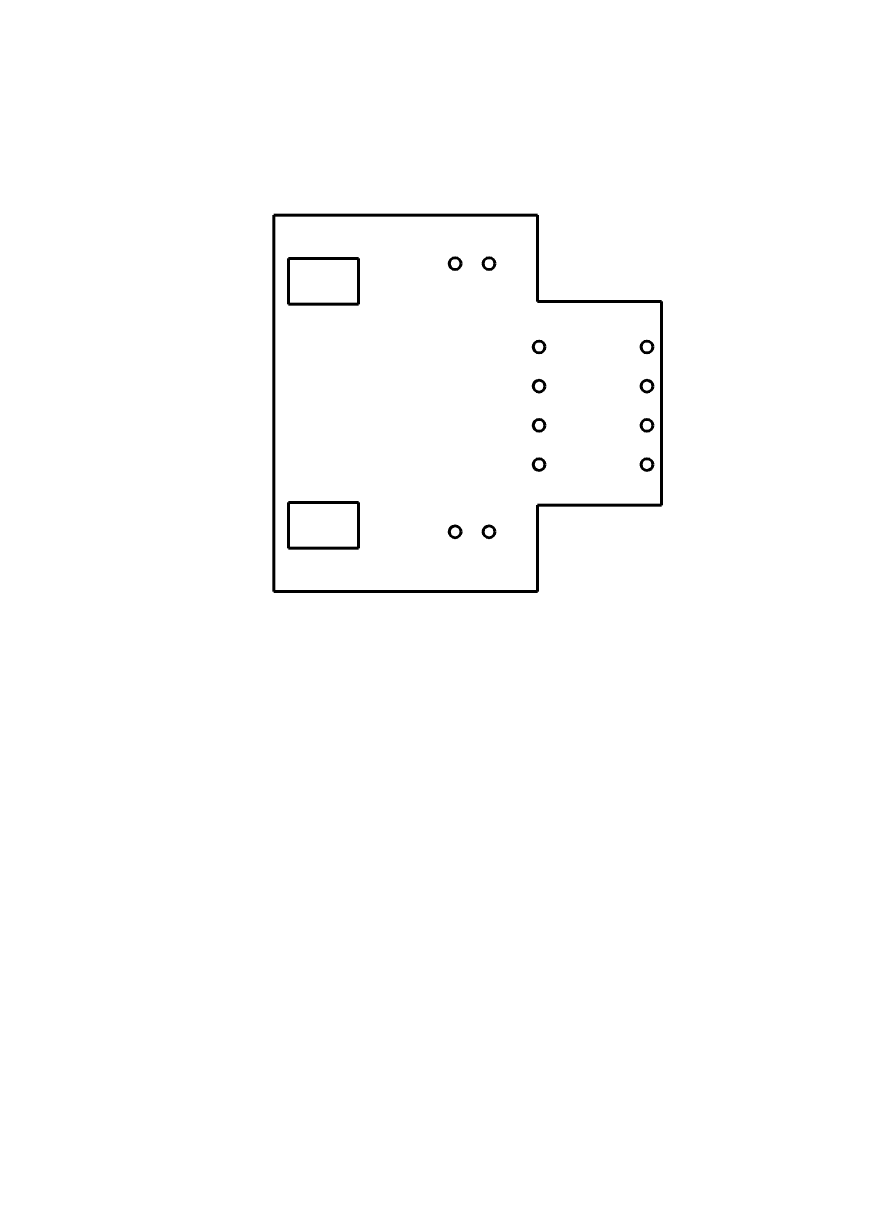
# Model space of a CAD drawing. Header units: millimetres. Extents: x 0 to 210, y 0 to 297.
import ezdxf

# ---------------------------------------------------------------- set-up
doc = ezdxf.new("R2010")
doc.units = ezdxf.units.MM
doc.linetypes.add('K5LT_BASIC', pattern=[0])
doc.layers.add('Системный слой', color=7, linetype='Continuous')

msp = doc.modelspace()

# ---------------------------------------------------------------- linework, layer by layer
at = {"layer": 'Системный слой', "color": 150, "linetype": 'K5LT_BASIC', "lineweight": 60, "true_color": 0x0080ff}
for p, q in [((63.91, 248.05), (131.18, 248.05)), ((63.91, 152.05), (63.91, 248.05)), ((131.18, 248.05), (131.18, 226.05)), ((67.6, 225.36), (67.6, 236.98)), ((67.6, 236.98), (85.49, 236.98)), ((85.49, 236.98), (85.49, 225.36)), ((131.18, 226.05), (162.8, 226.05)), ((162.8, 226.05), (162.8, 174.05)), ((85.49, 225.36), (67.6, 225.36)), ((67.6, 174.74), (85.49, 174.74)), ((67.6, 163.12), (67.6, 174.74)), ((85.49, 174.74), (85.49, 163.12)), ((131.18, 174.05), (131.18, 152.05)), ((162.8, 174.05), (131.18, 174.05)), ((85.49, 163.12), (67.6, 163.12)), ((131.18, 152.05), (63.91, 152.05))]:
    msp.add_line(p, q, dxfattribs=at)
for centre in [(110.14, 235.71), (118.79, 235.71), (131.55, 214.45), (159.05, 214.45), (131.55, 204.45), (159.05, 204.45), (131.55, 194.45), (159.05, 194.45), (131.55, 184.45), (159.05, 184.45), (110.14, 167.3), (118.79, 167.3)]:
    msp.add_circle(centre, 1.5, dxfattribs=at)

doc.saveas('drawing.dxf')
